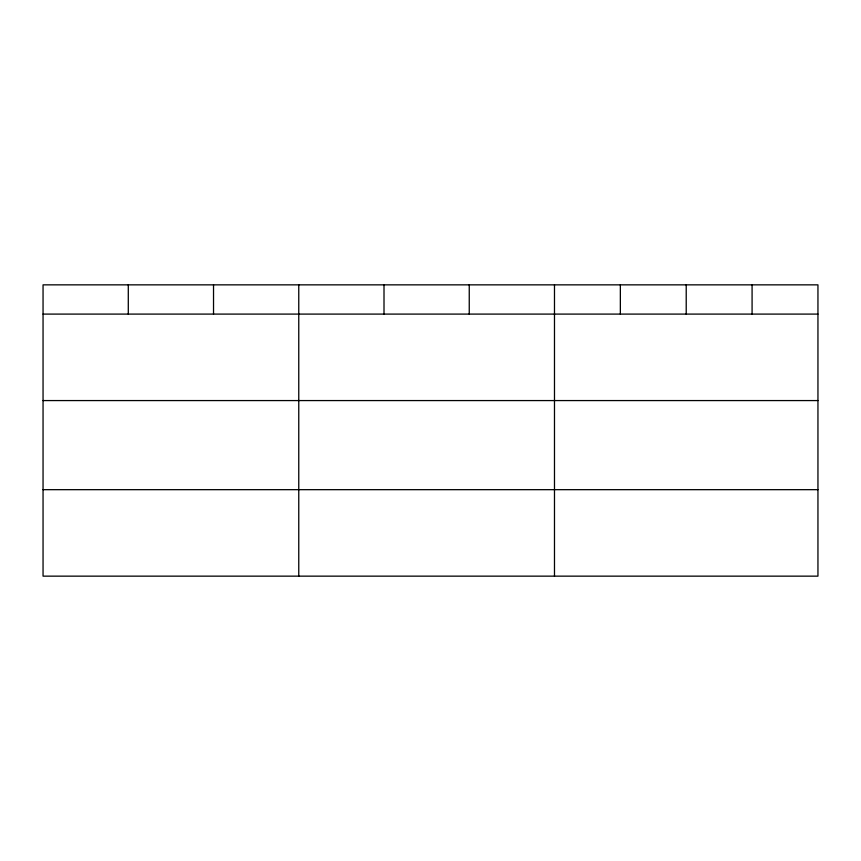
<?xml version="1.0" encoding="UTF-8"?>
<svg xmlns="http://www.w3.org/2000/svg" width="861" height="861" viewBox="0 0 861 861"><rect width="100%" height="100%" fill="white"/><g stroke="black" fill="none" stroke-linecap="round" stroke-linejoin="round"><path stroke-width="1.29" d="M817.95 400.569L817.95 284.851L43.05 284.851L43.05 576.149L817.95 576.149L817.95 400.569L43.05 400.569M43.05 314.093L817.95 314.093M43.05 489.672L817.95 489.672M752.083 284.851L752.083 314.093M686.217 284.851L686.217 314.093M620.35 284.851L620.35 314.093M554.484 284.851L554.484 576.149M469.245 284.851L469.245 314.093M384.006 284.851L384.006 314.093M298.767 284.851L298.767 576.149M213.528 284.851L213.528 314.093M128.289 284.851L128.289 314.093"/></g></svg>
